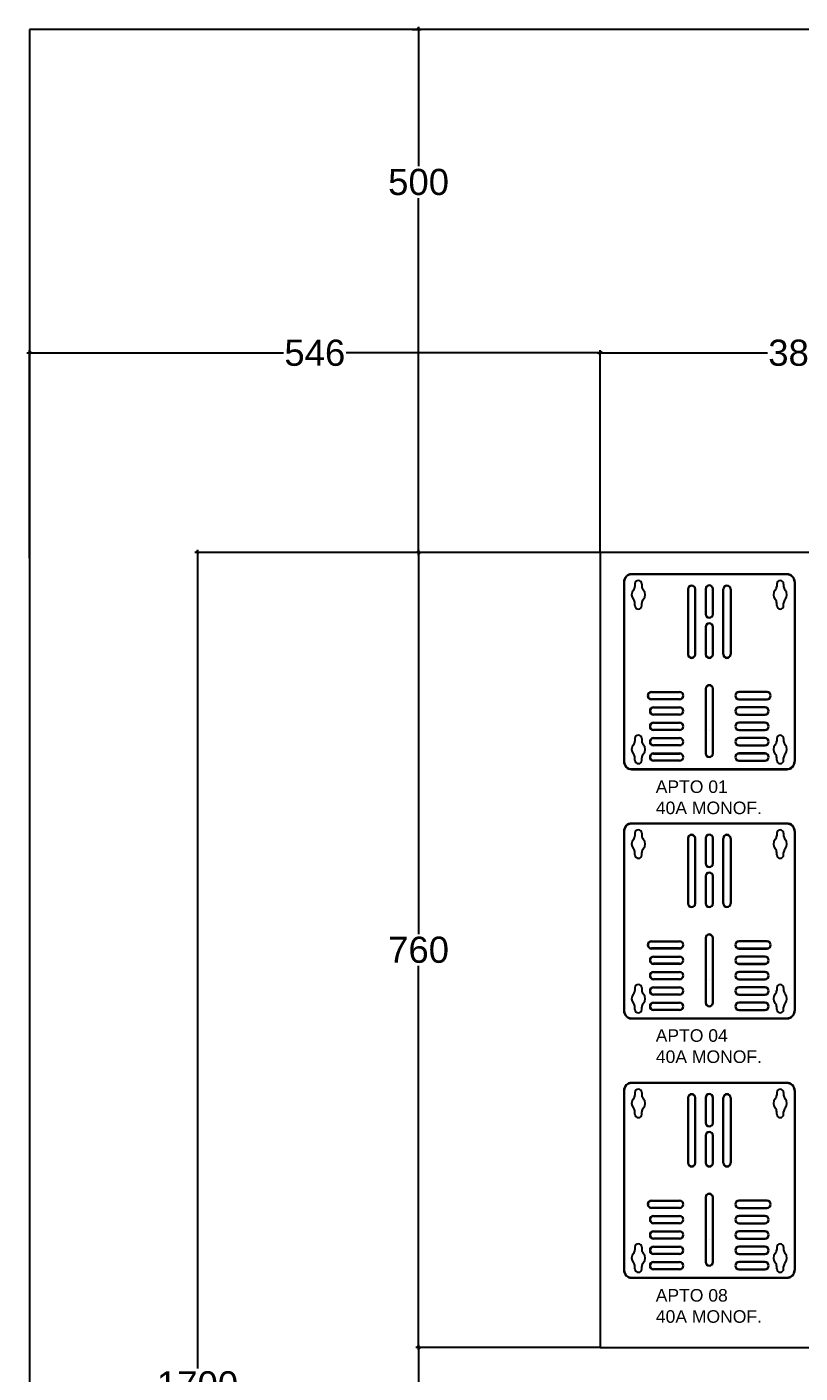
# Model space of a CAD drawing. Header units: millimetres. Extents: x 412 to 646, y 331 to 411.
# Drawn here: x 475.409 to 476.148, y 363.527 to 364.814 of the extents above; entities that cross this region are included whole.
import ezdxf

# ---------------------------------------------------------------- set-up
doc = ezdxf.new("R2010")
doc.units = ezdxf.units.MM
doc.layers.add('Elétrico', color=5, linetype='Continuous')
doc.styles.add('ARIAL', font='arial.ttf')
doc.dimstyles.new('cotass', dxfattribs={"dimtxt": 0.1, "dimasz": 0.01, "dimexe": 0.01, "dimexo": 0, "dimgap": 0.01, "dimtad": 0, "dimtih": 1, "dimtoh": 1, "dimdec": 0, "dimlfac": 1000, "dimzin": 4, "dimdsep": 46, "dimtxsty": 'ARIAL', "dimblk": 'OBLIQUE', "dimcen": 0, "dimdle": 0.01, "dimclrd": 7, "dimclre": 7, "dimclrt": 3, "dimadec": 0, "dimazin": 1, "dimtfac": 1, "dimtdec": 0, "dimtix": 1, "dimtofl": 0, "dimtmove": 0, "dimatfit": 3, "dimldrblk": 'OPEN30', "dimfxl": 0, "dimtolj": 1, "dimtzin": 0, "dimlwd": -1, "dimarcsym": 0})

# ---------------------------------------------------------------- blocks, each defined once
blk = doc.blocks.new('_Oblique')
at = {"color": 0, "linetype": 'ByBlock', "lineweight": -2}
blk.add_line((-0.5, -0.5), (0.5, 0.5), dxfattribs=at)
blk = doc.blocks.new('*D23')
at = {"layer": 'DEFPOINTS', "color": 0, "transparency": 16777216}
for p in [(475.957, 363.5518), (475.7833, 362.6118), (475.957, 362.6118)]:
    blk.add_point(p, dxfattribs=at)
at = {"layer": 'Elétrico', "color": 7, "transparency": 16777216}
for p, q in [((475.7833, 363.5543), (475.7833, 363.097)), ((475.7833, 362.6093), (475.7833, 363.0665))]:
    blk.add_line(p, q, dxfattribs=at)
at = {"layer": 'Elétrico', "color": 7, "lineweight": -2, "transparency": 16777216}
for p, q in [((475.957, 363.5518), (475.7808, 363.5518)), ((475.957, 362.6118), (475.7808, 362.6118))]:
    blk.add_line(p, q, dxfattribs=at)
at = {"layer": 'Elétrico', "color": 7, "transparency": 16777216, "xscale": 0.0025, "yscale": 0.0025, "zscale": 0.0025}
for p, rotation in [((475.7833, 363.5518), 90), ((475.7833, 362.6118), 270)]:
    blk.add_blockref('_Oblique', p, dxfattribs=dict(at, rotation=rotation))
at = {"layer": 'Elétrico', "color": 3, "transparency": 16777216, "insert": (475.7833, 363.0818), "char_height": 0.025, "attachment_point": 5, "style": 'ARIAL'}
blk.add_mtext('\\A1;940', dxfattribs=at)
blk = doc.blocks.new('_Open30')
at = {"color": 0, "linetype": 'ByBlock', "lineweight": -2}
for p, q in [((-1, 0.27), (0, 0)), ((0, 0), (-1, -0.27)), ((0, 0), (-1, 0))]:
    blk.add_line(p, q, dxfattribs=at)
blk = doc.blocks.new('*D24')
at = {"layer": 'DEFPOINTS', "color": 0, "transparency": 16777216}
for p in [(475.5718, 364.3118), (475.957, 364.3118), (475.957, 362.6118)]:
    blk.add_point(p, dxfattribs=at)
at = {"layer": 'Elétrico', "color": 7, "transparency": 16777216}
for p, q in [((475.5718, 364.3143), (475.5718, 363.5316)), ((475.5718, 362.6093), (475.5718, 363.501))]:
    blk.add_line(p, q, dxfattribs=at)
at = {"layer": 'Elétrico', "color": 7, "lineweight": -2, "transparency": 16777216}
for p, q in [((475.957, 364.3118), (475.5693, 364.3118)), ((475.957, 362.6118), (475.5693, 362.6118))]:
    blk.add_line(p, q, dxfattribs=at)
at = {"layer": 'Elétrico', "color": 7, "transparency": 16777216, "xscale": 0.0025, "yscale": 0.0025, "zscale": 0.0025}
for p, rotation in [((475.5718, 364.3118), 90), ((475.5718, 362.6118), 270)]:
    blk.add_blockref('_Oblique', p, dxfattribs=dict(at, rotation=rotation))
at = {"layer": 'Elétrico', "color": 3, "transparency": 16777216, "insert": (475.5718, 363.5163), "char_height": 0.025, "attachment_point": 5, "style": 'ARIAL'}
blk.add_mtext('\\A1;1700', dxfattribs=at)
blk = doc.blocks.new('*D25')
at = {"layer": 'DEFPOINTS', "color": 0, "transparency": 16777216}
for p in [(475.7772, 364.8118), (475.7833, 364.8118), (475.957, 364.3118)]:
    blk.add_point(p, dxfattribs=at)
at = {"layer": 'Elétrico', "color": 7, "lineweight": -2, "transparency": 16777216}
for p, q in [((475.7772, 364.8118), (475.7858, 364.8118)), ((475.957, 364.3118), (475.7808, 364.3118))]:
    blk.add_line(p, q, dxfattribs=at)
at = {"layer": 'Elétrico', "color": 7, "transparency": 16777216}
for p, q in [((475.7833, 364.8143), (475.7833, 364.6812)), ((475.7833, 364.3093), (475.7833, 364.6506))]:
    blk.add_line(p, q, dxfattribs=at)
at = {"layer": 'Elétrico', "color": 7, "transparency": 16777216, "xscale": 0.0025, "yscale": 0.0025, "zscale": 0.0025}
for p, rotation in [((475.7833, 364.8118), 90), ((475.7833, 364.3118), 270)]:
    blk.add_blockref('_Oblique', p, dxfattribs=dict(at, rotation=rotation))
at = {"layer": 'Elétrico', "color": 3, "transparency": 16777216, "insert": (475.7833, 364.6659), "char_height": 0.025, "attachment_point": 5, "style": 'ARIAL'}
blk.add_mtext('\\A1;500', dxfattribs=at)
blk = doc.blocks.new('*D26')
at = {"layer": 'DEFPOINTS', "color": 0, "transparency": 16777216}
for p in [(475.957, 364.5026), (475.411, 364.3062), (475.957, 364.3118)]:
    blk.add_point(p, dxfattribs=at)
at = {"layer": 'Elétrico', "color": 7, "transparency": 16777216}
for p, q in [((475.4085, 364.5026), (475.6539, 364.5026)), ((475.9595, 364.5026), (475.7141, 364.5026))]:
    blk.add_line(p, q, dxfattribs=at)
at = {"layer": 'Elétrico', "color": 7, "lineweight": -2, "transparency": 16777216}
for p, q in [((475.411, 364.3062), (475.411, 364.5051)), ((475.957, 364.3118), (475.957, 364.5051))]:
    blk.add_line(p, q, dxfattribs=at)
at = {"layer": 'Elétrico', "color": 7, "transparency": 16777216, "xscale": 0.0025, "yscale": 0.0025, "zscale": 0.0025, "rotation": 180}
blk.add_blockref('_Oblique', (475.411, 364.5026), dxfattribs=at)
at = {"layer": 'Elétrico', "color": 7, "transparency": 16777216, "xscale": 0.0025, "yscale": 0.0025, "zscale": 0.0025}
blk.add_blockref('_Oblique', (475.957, 364.5026), dxfattribs=at)
at = {"layer": 'Elétrico', "color": 3, "transparency": 16777216, "insert": (475.684, 364.5026), "char_height": 0.025, "attachment_point": 5, "style": 'ARIAL'}
blk.add_mtext('\\A1;546', dxfattribs=at)
blk = doc.blocks.new('*D27')
at = {"layer": 'DEFPOINTS', "color": 0, "transparency": 16777216}
for p in [(476.337, 364.5026), (475.957, 364.3118), (476.337, 364.3118)]:
    blk.add_point(p, dxfattribs=at)
at = {"layer": 'Elétrico', "color": 7, "transparency": 16777216}
for p, q in [((475.9545, 364.5026), (476.117, 364.5026)), ((476.3395, 364.5026), (476.1771, 364.5026))]:
    blk.add_line(p, q, dxfattribs=at)
at = {"layer": 'Elétrico', "color": 7, "lineweight": -2, "transparency": 16777216}
for p, q in [((475.957, 364.3118), (475.957, 364.5051)), ((476.337, 364.3118), (476.337, 364.5051))]:
    blk.add_line(p, q, dxfattribs=at)
at = {"layer": 'Elétrico', "color": 7, "transparency": 16777216, "xscale": 0.0025, "yscale": 0.0025, "zscale": 0.0025, "rotation": 180}
blk.add_blockref('_Oblique', (475.957, 364.5026), dxfattribs=at)
at = {"layer": 'Elétrico', "color": 7, "transparency": 16777216, "xscale": 0.0025, "yscale": 0.0025, "zscale": 0.0025}
blk.add_blockref('_Oblique', (476.337, 364.5026), dxfattribs=at)
at = {"layer": 'Elétrico', "color": 3, "transparency": 16777216, "insert": (476.147, 364.5026), "char_height": 0.025, "attachment_point": 5, "style": 'ARIAL'}
blk.add_mtext('\\A1;380', dxfattribs=at)
blk = doc.blocks.new('*D33')
at = {"layer": 'DEFPOINTS', "color": 0, "transparency": 16777216}
for p in [(475.7833, 364.3118), (475.957, 364.3118), (475.957, 363.5518)]:
    blk.add_point(p, dxfattribs=at)
at = {"layer": 'Elétrico', "color": 7, "transparency": 16777216}
for p, q in [((475.7833, 364.3143), (475.7833, 363.947)), ((475.7833, 363.5493), (475.7833, 363.9165))]:
    blk.add_line(p, q, dxfattribs=at)
at = {"layer": 'Elétrico', "color": 7, "lineweight": -2, "transparency": 16777216}
for p, q in [((475.957, 364.3118), (475.7808, 364.3118)), ((475.957, 363.5518), (475.7808, 363.5518))]:
    blk.add_line(p, q, dxfattribs=at)
at = {"layer": 'Elétrico', "color": 7, "transparency": 16777216, "xscale": 0.0025, "yscale": 0.0025, "zscale": 0.0025}
for p, rotation in [((475.7833, 364.3118), 90), ((475.7833, 363.5518), 270)]:
    blk.add_blockref('_Oblique', p, dxfattribs=dict(at, rotation=rotation))
at = {"layer": 'Elétrico', "color": 3, "transparency": 16777216, "insert": (475.7833, 363.9318), "char_height": 0.025, "attachment_point": 5, "style": 'ARIAL'}
blk.add_mtext('\\A1;760', dxfattribs=at)

msp = doc.modelspace()

# ---------------------------------------------------------------- linework, layer by layer
for p, q in [((476.337017, 364.311776), (475.957017, 364.311776)), ((475.957017, 364.311776), (475.957017, 363.551776)), ((476.13591, 364.291139), (475.98701, 364.291139)), ((476.13591, 364.290739), (475.98701, 364.290739)), ((475.97961, 364.283739), (475.97961, 364.111859)), ((475.98001, 364.283739), (475.98001, 364.111859)), ((475.990339, 364.281654), (475.990339, 364.279315)), ((475.993624, 364.284939), (475.993624, 364.284939)), ((475.996909, 364.281654), (475.996909, 364.279315)), ((476.04091, 364.276689), (476.04091, 364.214539)), ((476.04131, 364.276689), (476.04131, 364.214539)), ((476.04781, 364.214539), (476.04781, 364.276689)), ((476.04821, 364.214539), (476.04821, 364.276689)), ((476.05781, 364.276839), (476.05781, 364.252839)), ((476.05821, 364.276839), (476.05821, 364.252839)), ((476.06471, 364.252839), (476.06471, 364.276839)), ((476.06511, 364.252839), (476.06511, 364.276839)), ((476.07471, 364.214539), (476.07471, 364.276689)), ((476.07511, 364.214539), (476.07511, 364.276689)), ((476.08161, 364.276689), (476.08161, 364.214539)), ((476.08201, 364.276689), (476.08201, 364.214539)), ((476.12601, 364.281654), (476.12601, 364.279315)), ((476.13258, 364.281654), (476.13258, 364.279315)), ((476.14291, 364.283739), (476.14291, 364.111859)), ((476.14331, 364.283739), (476.14331, 364.111859)), ((475.990339, 364.261024), (475.990339, 364.263364)), ((475.996909, 364.261024), (475.996909, 364.263364)), ((476.12601, 364.261024), (476.12601, 364.263364)), ((476.13258, 364.261024), (476.13258, 364.263364)), ((476.05781, 364.240539), (476.05781, 364.214539)), ((476.05821, 364.240539), (476.05821, 364.214539)), ((476.06471, 364.214539), (476.06471, 364.240539)), ((476.06511, 364.214539), (476.06511, 364.240539)), ((476.06146, 364.211289), (476.06146, 364.211289)), ((476.06146, 364.211289), (476.06146, 364.211289)), ((476.06146, 364.211289), (476.06146, 364.211289)), ((476.06146, 364.210489), (476.06146, 364.210489)), ((476.06146, 364.210489), (476.06146, 364.210489)), ((476.06146, 364.210489), (476.06146, 364.210489)), ((476.00286, 364.174909), (476.00286, 364.174909)), ((476.00611, 364.178559), (476.03306, 364.178559)), ((476.00611, 364.178159), (476.03306, 364.178159)), ((476.03306, 364.171659), (476.00611, 364.171659)), ((476.03306, 364.171259), (476.00611, 364.171259)), ((476.03631, 364.174909), (476.03631, 364.174909)), ((476.05781, 364.181439), (476.05781, 364.119739)), ((476.05821, 364.181439), (476.05821, 364.119739)), ((476.06471, 364.119739), (476.06471, 364.181439)), ((476.06511, 364.119739), (476.06511, 364.181439)), ((476.08661, 364.174909), (476.08661, 364.174909)), ((476.11681, 364.178559), (476.08986, 364.178559)), ((476.11681, 364.178159), (476.08986, 364.178159)), ((476.08986, 364.171659), (476.11681, 364.171659)), ((476.08986, 364.171259), (476.11681, 364.171259)), ((476.12006, 364.174909), (476.12006, 364.174909)), ((476.00806, 364.163879), (476.03306, 364.163879)), ((476.00806, 364.163479), (476.03306, 364.163479)), ((476.11486, 364.163879), (476.08986, 364.163879)), ((476.11486, 364.163479), (476.08986, 364.163479)), ((476.03306, 364.156979), (476.00806, 364.156979)), ((476.03306, 364.156579), (476.00806, 364.156579)), ((476.00806, 364.149199), (476.03306, 364.149199)), ((476.00806, 364.148799), (476.03306, 364.148799)), ((476.08986, 364.156979), (476.11486, 364.156979)), ((476.08986, 364.156579), (476.11486, 364.156579)), ((476.11486, 364.149199), (476.08986, 364.149199)), ((476.11486, 364.148799), (476.08986, 364.148799)), ((475.990339, 364.133804), (475.990339, 364.131465)), ((475.993624, 364.137089), (475.993624, 364.137089)), ((475.996909, 364.133804), (475.996909, 364.131465)), ((476.03306, 364.142299), (476.00806, 364.142299)), ((476.03306, 364.141899), (476.00806, 364.141899)), ((476.00806, 364.134519), (476.03306, 364.134519)), ((476.00806, 364.134119), (476.03306, 364.134119)), ((476.06146, 364.141689), (476.06146, 364.141689)), ((476.06146, 364.141689), (476.06146, 364.141689)), ((476.06146, 364.141689), (476.06146, 364.141689)), ((476.08986, 364.142299), (476.11486, 364.142299)), ((476.08986, 364.141899), (476.11486, 364.141899)), ((476.11486, 364.134519), (476.08986, 364.134519)), ((476.11486, 364.134119), (476.08986, 364.134119)), ((476.12601, 364.133804), (476.12601, 364.131465)), ((476.129295, 364.137089), (476.129295, 364.137089)), ((476.13258, 364.133804), (476.13258, 364.131465)), ((476.03306, 364.127619), (476.00806, 364.127619)), ((476.03306, 364.127219), (476.00806, 364.127219)), ((476.00806, 364.119839), (476.03306, 364.119839)), ((476.00806, 364.119439), (476.03306, 364.119439)), ((476.08986, 364.127619), (476.11486, 364.127619)), ((476.08986, 364.127219), (476.11486, 364.127219)), ((476.11486, 364.119839), (476.08986, 364.119839)), ((476.11486, 364.119439), (476.08986, 364.119439)), ((475.990339, 364.113174), (475.990339, 364.115514)), ((475.996909, 364.113174), (475.996909, 364.115514)), ((476.03306, 364.112939), (476.00806, 364.112939)), ((476.03306, 364.112539), (476.00806, 364.112539)), ((476.08986, 364.112939), (476.11486, 364.112939)), ((476.08986, 364.112539), (476.11486, 364.112539)), ((476.12601, 364.113174), (476.12601, 364.115514)), ((476.12601, 364.113174), (476.12601, 364.115514)), ((476.13258, 364.113174), (476.13258, 364.115514)), ((475.98701, 364.104859), (476.13591, 364.104859)), ((475.98701, 364.104459), (476.13591, 364.104459)), ((475.97961, 364.045424), (475.97961, 363.873544)), ((475.98001, 364.045424), (475.98001, 363.873544)), ((476.13591, 364.052824), (475.98701, 364.052824)), ((476.13591, 364.052424), (475.98701, 364.052424)), ((475.990339, 364.043339), (475.990339, 364.041)), ((475.993624, 364.046624), (475.993624, 364.046624)), ((475.996909, 364.043339), (475.996909, 364.041)), ((476.12601, 364.043339), (476.12601, 364.041)), ((476.13258, 364.043339), (476.13258, 364.041)), ((476.14291, 364.045424), (476.14291, 363.873544)), ((476.14331, 364.045424), (476.14331, 363.873544)), ((476.04091, 364.038374), (476.04091, 363.976224)), ((476.04131, 364.038374), (476.04131, 363.976224)), ((476.04781, 363.976224), (476.04781, 364.038374)), ((476.04821, 363.976224), (476.04821, 364.038374)), ((476.05781, 364.038524), (476.05781, 364.014524)), ((476.05821, 364.038524), (476.05821, 364.014524)), ((476.06471, 364.014524), (476.06471, 364.038524)), ((476.06511, 364.014524), (476.06511, 364.038524)), ((476.07471, 363.976224), (476.07471, 364.038374)), ((476.07511, 363.976224), (476.07511, 364.038374)), ((476.08161, 364.038374), (476.08161, 363.976224)), ((476.08201, 364.038374), (476.08201, 363.976224)), ((475.990339, 364.022709), (475.990339, 364.025048)), ((475.996909, 364.022709), (475.996909, 364.025048)), ((476.12601, 364.022709), (476.12601, 364.025048)), ((476.13258, 364.022709), (476.13258, 364.025048)), ((476.05781, 364.002224), (476.05781, 363.976224)), ((476.05821, 364.002224), (476.05821, 363.976224)), ((476.06471, 363.976224), (476.06471, 364.002224)), ((476.06511, 363.976224), (476.06511, 364.002224)), ((476.06146, 363.972974), (476.06146, 363.972974)), ((476.06146, 363.972974), (476.06146, 363.972974)), ((476.06146, 363.972974), (476.06146, 363.972974)), ((476.06146, 363.972174), (476.06146, 363.972174)), ((476.06146, 363.972174), (476.06146, 363.972174)), ((476.06146, 363.972174), (476.06146, 363.972174)), ((476.00611, 363.940244), (476.03306, 363.940244)), ((476.00611, 363.939844), (476.03306, 363.939844)), ((476.05781, 363.943124), (476.05781, 363.881424)), ((476.05821, 363.943124), (476.05821, 363.881424)), ((476.06471, 363.881424), (476.06471, 363.943124)), ((476.06511, 363.881424), (476.06511, 363.943124)), ((476.11681, 363.940244), (476.08986, 363.940244)), ((476.11681, 363.939844), (476.08986, 363.939844)), ((476.00286, 363.936594), (476.00286, 363.936594)), ((476.03306, 363.933344), (476.00611, 363.933344)), ((476.03306, 363.932944), (476.00611, 363.932944)), ((476.03631, 363.936594), (476.03631, 363.936594)), ((476.08661, 363.936594), (476.08661, 363.936594)), ((476.08986, 363.933344), (476.11681, 363.933344)), ((476.08986, 363.932944), (476.11681, 363.932944)), ((476.12006, 363.936594), (476.12006, 363.936594)), ((476.00806, 363.925564), (476.03306, 363.925564)), ((476.00806, 363.925164), (476.03306, 363.925164)), ((476.03306, 363.918664), (476.00806, 363.918664)), ((476.03306, 363.918264), (476.00806, 363.918264)), ((476.11486, 363.925564), (476.08986, 363.925564)), ((476.11486, 363.925164), (476.08986, 363.925164)), ((476.08986, 363.918664), (476.11486, 363.918664)), ((476.08986, 363.918264), (476.11486, 363.918264)), ((476.00806, 363.910884), (476.03306, 363.910884)), ((476.00806, 363.910484), (476.03306, 363.910484)), ((476.03306, 363.903984), (476.00806, 363.903984)), ((476.03306, 363.903584), (476.00806, 363.903584)), ((476.06146, 363.903374), (476.06146, 363.903374)), ((476.06146, 363.903374), (476.06146, 363.903374)), ((476.06146, 363.903374), (476.06146, 363.903374)), ((476.11486, 363.910884), (476.08986, 363.910884)), ((476.11486, 363.910484), (476.08986, 363.910484)), ((476.08986, 363.903984), (476.11486, 363.903984)), ((476.08986, 363.903584), (476.11486, 363.903584)), ((475.990339, 363.895489), (475.990339, 363.89315)), ((475.993624, 363.898774), (475.993624, 363.898774)), ((475.996909, 363.895489), (475.996909, 363.89315)), ((476.00806, 363.896204), (476.03306, 363.896204)), ((476.00806, 363.895804), (476.03306, 363.895804)), ((476.03306, 363.889304), (476.00806, 363.889304)), ((476.03306, 363.888904), (476.00806, 363.888904)), ((476.11486, 363.896204), (476.08986, 363.896204)), ((476.11486, 363.895804), (476.08986, 363.895804)), ((476.08986, 363.889304), (476.11486, 363.889304)), ((476.08986, 363.888904), (476.11486, 363.888904)), ((476.12601, 363.895489), (476.12601, 363.89315)), ((476.129295, 363.898774), (476.129295, 363.898774)), ((476.13258, 363.895489), (476.13258, 363.89315)), ((475.990339, 363.874859), (475.990339, 363.877198)), ((475.996909, 363.874859), (475.996909, 363.877198)), ((476.00806, 363.881524), (476.03306, 363.881524)), ((476.00806, 363.881124), (476.03306, 363.881124)), ((476.11486, 363.881524), (476.08986, 363.881524)), ((476.11486, 363.881124), (476.08986, 363.881124)), ((476.12601, 363.874859), (476.12601, 363.877198)), ((476.12601, 363.874859), (476.12601, 363.877198)), ((476.13258, 363.874859), (476.13258, 363.877198)), ((475.98701, 363.866544), (476.13591, 363.866544)), ((475.98701, 363.866144), (476.13591, 363.866144)), ((476.03306, 363.874624), (476.00806, 363.874624)), ((476.03306, 363.874224), (476.00806, 363.874224)), ((476.08986, 363.874624), (476.11486, 363.874624)), ((476.08986, 363.874224), (476.11486, 363.874224)), ((476.13591, 363.804847), (475.98701, 363.804847)), ((476.13591, 363.804447), (475.98701, 363.804447)), ((475.993624, 363.798647), (475.993624, 363.798647)), ((475.97961, 363.797447), (475.97961, 363.625567)), ((475.98001, 363.797447), (475.98001, 363.625567)), ((475.990339, 363.795362), (475.990339, 363.793022)), ((475.996909, 363.795362), (475.996909, 363.793022)), ((476.04091, 363.790397), (476.04091, 363.728247)), ((476.04131, 363.790397), (476.04131, 363.728247)), ((476.04781, 363.728247), (476.04781, 363.790397)), ((476.04821, 363.728247), (476.04821, 363.790397)), ((476.05781, 363.790547), (476.05781, 363.766547)), ((476.05821, 363.790547), (476.05821, 363.766547)), ((476.06471, 363.766547), (476.06471, 363.790547)), ((476.06511, 363.766547), (476.06511, 363.790547)), ((476.07471, 363.728247), (476.07471, 363.790397)), ((476.07511, 363.728247), (476.07511, 363.790397)), ((476.08161, 363.790397), (476.08161, 363.728247)), ((476.08201, 363.790397), (476.08201, 363.728247)), ((476.12601, 363.795362), (476.12601, 363.793022)), ((476.13258, 363.795362), (476.13258, 363.793022)), ((476.14291, 363.797447), (476.14291, 363.625567)), ((476.14331, 363.797447), (476.14331, 363.625567)), ((475.990339, 363.774732), (475.990339, 363.777071)), ((475.996909, 363.774732), (475.996909, 363.777071)), ((476.12601, 363.774732), (476.12601, 363.777071)), ((476.13258, 363.774732), (476.13258, 363.777071)), ((476.05781, 363.754247), (476.05781, 363.728247)), ((476.05821, 363.754247), (476.05821, 363.728247)), ((476.06471, 363.728247), (476.06471, 363.754247)), ((476.06511, 363.728247), (476.06511, 363.754247)), ((476.06146, 363.724997), (476.06146, 363.724997)), ((476.06146, 363.724997), (476.06146, 363.724997)), ((476.06146, 363.724997), (476.06146, 363.724997)), ((476.06146, 363.724197), (476.06146, 363.724197)), ((476.06146, 363.724197), (476.06146, 363.724197)), ((476.06146, 363.724197), (476.06146, 363.724197)), ((476.05781, 363.695147), (476.05781, 363.633447)), ((476.05821, 363.695147), (476.05821, 363.633447)), ((476.06471, 363.633447), (476.06471, 363.695147)), ((476.06511, 363.633447), (476.06511, 363.695147)), ((476.00286, 363.688617), (476.00286, 363.688617)), ((476.00611, 363.692267), (476.03306, 363.692267)), ((476.00611, 363.691867), (476.03306, 363.691867)), ((476.03306, 363.685367), (476.00611, 363.685367)), ((476.03306, 363.684967), (476.00611, 363.684967)), ((476.03631, 363.688617), (476.03631, 363.688617)), ((476.08661, 363.688617), (476.08661, 363.688617)), ((476.11681, 363.692267), (476.08986, 363.692267)), ((476.11681, 363.691867), (476.08986, 363.691867)), ((476.08986, 363.685367), (476.11681, 363.685367)), ((476.08986, 363.684967), (476.11681, 363.684967)), ((476.12006, 363.688617), (476.12006, 363.688617)), ((476.00806, 363.677587), (476.03306, 363.677587)), ((476.00806, 363.677187), (476.03306, 363.677187)), ((476.03306, 363.670687), (476.00806, 363.670687)), ((476.03306, 363.670287), (476.00806, 363.670287)), ((476.11486, 363.677587), (476.08986, 363.677587)), ((476.11486, 363.677187), (476.08986, 363.677187)), ((476.08986, 363.670687), (476.11486, 363.670687)), ((476.08986, 363.670287), (476.11486, 363.670287)), ((476.00806, 363.662907), (476.03306, 363.662907)), ((476.00806, 363.662507), (476.03306, 363.662507)), ((476.03306, 363.656007), (476.00806, 363.656007)), ((476.11486, 363.662907), (476.08986, 363.662907)), ((476.11486, 363.662507), (476.08986, 363.662507)), ((476.08986, 363.656007), (476.11486, 363.656007)), ((475.990339, 363.647512), (475.990339, 363.645172)), ((475.993624, 363.650797), (475.993624, 363.650797)), ((475.996909, 363.647512), (475.996909, 363.645172)), ((476.03306, 363.655607), (476.00806, 363.655607)), ((476.00806, 363.648227), (476.03306, 363.648227)), ((476.00806, 363.647827), (476.03306, 363.647827)), ((476.06146, 363.655397), (476.06146, 363.655397)), ((476.06146, 363.655397), (476.06146, 363.655397)), ((476.06146, 363.655397), (476.06146, 363.655397)), ((476.08986, 363.655607), (476.11486, 363.655607)), ((476.11486, 363.648227), (476.08986, 363.648227)), ((476.11486, 363.647827), (476.08986, 363.647827)), ((476.12601, 363.647512), (476.12601, 363.645172)), ((476.129295, 363.650797), (476.129295, 363.650797)), ((476.13258, 363.647512), (476.13258, 363.645172)), ((476.03306, 363.641327), (476.00806, 363.641327)), ((476.03306, 363.640927), (476.00806, 363.640927)), ((476.00806, 363.633547), (476.03306, 363.633547)), ((476.00806, 363.633147), (476.03306, 363.633147)), ((476.08986, 363.641327), (476.11486, 363.641327)), ((476.08986, 363.640927), (476.11486, 363.640927)), ((476.11486, 363.633547), (476.08986, 363.633547)), ((476.11486, 363.633147), (476.08986, 363.633147)), ((475.98701, 363.618567), (476.13591, 363.618567)), ((475.98701, 363.618167), (476.13591, 363.618167)), ((475.990339, 363.626882), (475.990339, 363.629221)), ((475.996909, 363.626882), (475.996909, 363.629221)), ((476.03306, 363.626647), (476.00806, 363.626647)), ((476.03306, 363.626247), (476.00806, 363.626247)), ((476.08986, 363.626647), (476.11486, 363.626647)), ((476.08986, 363.626247), (476.11486, 363.626247)), ((476.12601, 363.626882), (476.12601, 363.629221)), ((476.12601, 363.626882), (476.12601, 363.629221)), ((476.13258, 363.626882), (476.13258, 363.629221)), ((475.957017, 363.551776), (476.337017, 363.551776))]:
    msp.add_line(p, q)
for centre, radius, start, end in [((475.98701, 364.283739), 0.0074, 90, 180), ((475.98701, 364.283739), 0.007, 90, 180), ((476.13591, 364.283739), 0.0074, 0, 90), ((476.13591, 364.283739), 0.007, 0, 90), ((475.993624, 364.271339), 0.0065, 136.090389, 223.909611), ((475.985339, 364.279315), 0.005, 316.090389, 0), ((475.993624, 364.281654), 0.003285, 90, 180), ((475.993624, 364.281654), 0.003285, 0, 90), ((476.001909, 364.279315), 0.005, 180, 223.909611), ((475.993624, 364.271339), 0.0065, 316.090389, 43.909611), ((476.04456, 364.276689), 0.00365, 90, 180), ((476.04456, 364.276689), 0.00325, 90, 180), ((476.04456, 364.276689), 0.00365, 0, 90), ((476.04456, 364.276689), 0.00325, 0, 90), ((476.06146, 364.276839), 0.00365, 90, 180), ((476.06146, 364.276839), 0.00325, 90, 180), ((476.06146, 364.276839), 0.00365, 0, 90), ((476.06146, 364.276839), 0.00325, 0, 90), ((476.07836, 364.276689), 0.00365, 90, 180), ((476.07836, 364.276689), 0.00325, 90, 180), ((476.07836, 364.276689), 0.00365, 0, 90), ((476.07836, 364.276689), 0.00325, 0, 90), ((476.129295, 364.271339), 0.0065, 136.090389, 223.909611), ((476.12101, 364.279315), 0.005, 316.090389, 0), ((476.129295, 364.281654), 0.003285, 90, 180), ((476.129295, 364.281654), 0.003285, 0, 90), ((476.13758, 364.279315), 0.005, 180, 223.909611), ((476.129295, 364.271339), 0.0065, 316.090389, 43.909611), ((475.985339, 364.263364), 0.005, 0, 43.909611), ((475.993624, 364.261024), 0.003285, 180, 270), ((475.993624, 364.261024), 0.003285, 270, 0), ((476.001909, 364.263364), 0.005, 136.090389, 180), ((476.12101, 364.263364), 0.005, 0, 43.909611), ((476.129295, 364.261024), 0.003285, 180, 270), ((476.129295, 364.261024), 0.003285, 270, 0), ((476.13758, 364.263364), 0.005, 136.090389, 180), ((476.06146, 364.252839), 0.00365, 180, 270), ((476.06146, 364.252839), 0.00325, 180, 270), ((476.06146, 364.252839), 0.00325, 270, 0), ((476.06146, 364.252839), 0.00365, 270, 0), ((476.06146, 364.240539), 0.00365, 90, 180), ((476.06146, 364.240539), 0.00325, 90, 180), ((476.06146, 364.240539), 0.00365, 0, 90), ((476.06146, 364.240539), 0.00325, 0, 90), ((476.04456, 364.214539), 0.00365, 180, 270), ((476.04456, 364.214539), 0.00325, 180, 270), ((476.04456, 364.214539), 0.00325, 270, 0), ((476.04456, 364.214539), 0.00365, 270, 0), ((476.06146, 364.214539), 0.00365, 180, 270), ((476.06146, 364.214539), 0.00325, 180, 270), ((476.06146, 364.214539), 0.00365, 270, 0), ((476.06146, 364.214539), 0.00325, 270, 0), ((476.07836, 364.214539), 0.00365, 180, 270), ((476.07836, 364.214539), 0.00325, 180, 270), ((476.07836, 364.214539), 0.00325, 270, 0), ((476.07836, 364.214539), 0.00365, 270, 0), ((476.06146, 364.181439), 0.00365, 90, 180), ((476.06146, 364.181439), 0.00325, 90, 180), ((476.06146, 364.181439), 0.00365, 0, 90), ((476.06146, 364.181439), 0.00325, 0, 90), ((476.00611, 364.174909), 0.00365, 90, 180), ((476.00611, 364.174909), 0.00365, 180, 270), ((476.00611, 364.174909), 0.00325, 90, 180), ((476.00611, 364.174909), 0.00325, 180, 270), ((476.03306, 364.174909), 0.00365, 0, 90), ((476.03306, 364.174909), 0.00325, 0, 90), ((476.03306, 364.174909), 0.00325, 270, 0), ((476.03306, 364.174909), 0.00365, 270, 0), ((476.08986, 364.174909), 0.00365, 90, 180), ((476.08986, 364.174909), 0.00365, 180, 270), ((476.08986, 364.174909), 0.00325, 90, 180), ((476.08986, 364.174909), 0.00325, 180, 270), ((476.11681, 364.174909), 0.00365, 0, 90), ((476.11681, 364.174909), 0.00325, 0, 90), ((476.11681, 364.174909), 0.00365, 270, 0), ((476.11681, 364.174909), 0.00325, 270, 0), ((476.00806, 364.160229), 0.00365, 90, 180), ((476.00806, 364.160229), 0.00365, 180, 270), ((476.00806, 364.160229), 0.00325, 90, 180), ((476.00806, 364.160229), 0.00325, 180, 270), ((476.03306, 364.160229), 0.00365, 0, 90), ((476.03306, 364.160229), 0.00325, 0, 90), ((476.03306, 364.160229), 0.00365, 270, 0), ((476.03306, 364.160229), 0.00325, 270, 0), ((476.08986, 364.160229), 0.00365, 90, 180), ((476.08986, 364.160229), 0.00365, 180, 270), ((476.08986, 364.160229), 0.00325, 90, 180), ((476.08986, 364.160229), 0.00325, 180, 270), ((476.11486, 364.160229), 0.00365, 0, 90), ((476.11486, 364.160229), 0.00325, 0, 90), ((476.11486, 364.160229), 0.00365, 270, 0), ((476.11486, 364.160229), 0.00325, 270, 0), ((476.00806, 364.145549), 0.00365, 90, 180), ((476.00806, 364.145549), 0.00365, 180, 270), ((476.00806, 364.145549), 0.00325, 90, 180), ((476.00806, 364.145549), 0.00325, 180, 270), ((476.03306, 364.145549), 0.00365, 0, 90), ((476.03306, 364.145549), 0.00325, 0, 90), ((476.03306, 364.145549), 0.00325, 270, 0), ((476.03306, 364.145549), 0.00365, 270, 0), ((476.08986, 364.145549), 0.00365, 90, 180), ((476.08986, 364.145549), 0.00365, 180, 270), ((476.08986, 364.145549), 0.00325, 90, 180), ((476.08986, 364.145549), 0.00325, 180, 270), ((476.11486, 364.145549), 0.00365, 0, 90), ((476.11486, 364.145549), 0.00325, 0, 90), ((476.11486, 364.145549), 0.00325, 270, 0), ((476.11486, 364.145549), 0.00365, 270, 0), ((475.993624, 364.133804), 0.003285, 90, 180), ((475.993624, 364.133804), 0.003285, 0, 90), ((476.00806, 364.130869), 0.00365, 90, 180), ((476.00806, 364.130869), 0.00325, 90, 180), ((476.03306, 364.130869), 0.00365, 0, 90), ((476.03306, 364.130869), 0.00325, 0, 90), ((476.08986, 364.130869), 0.00365, 90, 180), ((476.08986, 364.130869), 0.00325, 90, 180), ((476.11486, 364.130869), 0.00365, 0, 90), ((476.11486, 364.130869), 0.00325, 0, 90), ((476.129295, 364.133804), 0.003285, 90, 180), ((476.129295, 364.133804), 0.003285, 0, 90), ((475.993624, 364.123489), 0.0065, 136.090389, 223.909611), ((475.985339, 364.131465), 0.005, 316.090389, 0), ((476.001909, 364.131465), 0.005, 180, 223.909611), ((475.993624, 364.123489), 0.0065, 316.090389, 43.909611), ((476.00806, 364.130869), 0.00365, 180, 270), ((476.00806, 364.116189), 0.00365, 90, 180), ((476.00806, 364.130869), 0.00325, 180, 270), ((476.00806, 364.116189), 0.00325, 90, 180), ((476.03306, 364.130869), 0.00325, 270, 0), ((476.03306, 364.130869), 0.00365, 270, 0), ((476.03306, 364.116189), 0.00365, 0, 90), ((476.03306, 364.116189), 0.00325, 0, 90), ((476.06146, 364.119739), 0.00365, 180, 270), ((476.06146, 364.119739), 0.00325, 180, 270), ((476.06146, 364.119739), 0.00325, 270, 0), ((476.06146, 364.119739), 0.00365, 270, 0), ((476.08986, 364.130869), 0.00365, 180, 270), ((476.08986, 364.116189), 0.00365, 90, 180), ((476.08986, 364.130869), 0.00325, 180, 270), ((476.08986, 364.116189), 0.00325, 90, 180), ((476.11486, 364.130869), 0.00325, 270, 0), ((476.11486, 364.130869), 0.00365, 270, 0), ((476.11486, 364.116189), 0.00365, 0, 90), ((476.11486, 364.116189), 0.00325, 0, 90), ((476.129295, 364.123489), 0.0065, 136.090389, 223.909611), ((476.12101, 364.131465), 0.005, 316.090389, 0), ((476.13758, 364.131465), 0.005, 180, 223.909611), ((476.129295, 364.123489), 0.0065, 316.090389, 43.909611), ((475.98701, 364.111859), 0.0074, 180, 270), ((475.98701, 364.111859), 0.007, 180, 270), ((475.985339, 364.115514), 0.005, 0, 43.909611), ((475.993624, 364.113174), 0.003285, 180, 270), ((475.993624, 364.113174), 0.003285, 270, 0), ((476.001909, 364.115514), 0.005, 136.090389, 180), ((476.00806, 364.116189), 0.00365, 180, 270), ((476.00806, 364.116189), 0.00325, 180, 270), ((476.03306, 364.116189), 0.00325, 270, 0), ((476.03306, 364.116189), 0.00365, 270, 0), ((476.08986, 364.116189), 0.00365, 180, 270), ((476.08986, 364.116189), 0.00325, 180, 270), ((476.11486, 364.116189), 0.00325, 270, 0), ((476.11486, 364.116189), 0.00365, 270, 0), ((476.12101, 364.115514), 0.005, 0, 43.909611), ((476.129295, 364.113174), 0.003285, 180, 270), ((476.129295, 364.113174), 0.003285, 270, 0), ((476.13758, 364.115514), 0.005, 136.090389, 180), ((476.13591, 364.111859), 0.007, 270, 0), ((476.13591, 364.111859), 0.0074, 270, 0), ((475.98701, 364.045424), 0.0074, 90, 180), ((475.98701, 364.045424), 0.007, 90, 180), ((475.993624, 364.043339), 0.003285, 90, 180), ((475.993624, 364.043339), 0.003285, 0, 90), ((476.06146, 364.038524), 0.00365, 90, 180), ((476.06146, 364.038524), 0.00365, 0, 90), ((476.129295, 364.043339), 0.003285, 90, 180), ((476.129295, 364.043339), 0.003285, 0, 90), ((476.13591, 364.045424), 0.0074, 0, 90), ((476.13591, 364.045424), 0.007, 0, 90), ((475.993624, 364.033024), 0.0065, 136.090389, 223.909611), ((475.985339, 364.041), 0.005, 316.090389, 0), ((476.001909, 364.041), 0.005, 180, 223.909611), ((475.993624, 364.033024), 0.0065, 316.090389, 43.909611), ((476.04456, 364.038374), 0.00365, 90, 180), ((476.04456, 364.038374), 0.00325, 90, 180), ((476.04456, 364.038374), 0.00365, 0, 90), ((476.04456, 364.038374), 0.00325, 0, 90), ((476.06146, 364.038524), 0.00325, 90, 180), ((476.06146, 364.038524), 0.00325, 0, 90), ((476.07836, 364.038374), 0.00365, 90, 180), ((476.07836, 364.038374), 0.00325, 90, 180), ((476.07836, 364.038374), 0.00365, 0, 90), ((476.07836, 364.038374), 0.00325, 0, 90), ((476.129295, 364.033024), 0.0065, 136.090389, 223.909611), ((476.12101, 364.041), 0.005, 316.090389, 0), ((476.13758, 364.041), 0.005, 180, 223.909611), ((476.129295, 364.033024), 0.0065, 316.090389, 43.909611), ((475.985339, 364.025048), 0.005, 0, 43.909611), ((475.993624, 364.022709), 0.003285, 180, 270), ((475.993624, 364.022709), 0.003285, 270, 0), ((476.001909, 364.025048), 0.005, 136.090389, 180), ((476.12101, 364.025048), 0.005, 0, 43.909611), ((476.129295, 364.022709), 0.003285, 180, 270), ((476.129295, 364.022709), 0.003285, 270, 0), ((476.13758, 364.025048), 0.005, 136.090389, 180), ((476.06146, 364.014524), 0.00365, 180, 270), ((476.06146, 364.002224), 0.00365, 90, 180), ((476.06146, 364.014524), 0.00325, 180, 270), ((476.06146, 364.002224), 0.00325, 90, 180), ((476.06146, 364.014524), 0.00325, 270, 0), ((476.06146, 364.014524), 0.00365, 270, 0), ((476.06146, 364.002224), 0.00365, 0, 90), ((476.06146, 364.002224), 0.00325, 0, 90), ((476.04456, 363.976224), 0.00365, 180, 270), ((476.04456, 363.976224), 0.00325, 180, 270), ((476.04456, 363.976224), 0.00325, 270, 0), ((476.04456, 363.976224), 0.00365, 270, 0), ((476.06146, 363.976224), 0.00365, 180, 270), ((476.06146, 363.976224), 0.00325, 180, 270), ((476.06146, 363.976224), 0.00365, 270, 0), ((476.06146, 363.976224), 0.00325, 270, 0), ((476.07836, 363.976224), 0.00365, 180, 270), ((476.07836, 363.976224), 0.00325, 180, 270), ((476.07836, 363.976224), 0.00325, 270, 0), ((476.07836, 363.976224), 0.00365, 270, 0), ((476.00611, 363.936594), 0.00365, 90, 180), ((476.00611, 363.936594), 0.00325, 90, 180), ((476.03306, 363.936594), 0.00365, 0, 90), ((476.03306, 363.936594), 0.00325, 0, 90), ((476.06146, 363.943124), 0.00365, 90, 180), ((476.06146, 363.943124), 0.00325, 90, 180), ((476.06146, 363.943124), 0.00365, 0, 90), ((476.06146, 363.943124), 0.00325, 0, 90), ((476.08986, 363.936594), 0.00365, 90, 180), ((476.08986, 363.936594), 0.00325, 90, 180), ((476.11681, 363.936594), 0.00365, 0, 90), ((476.11681, 363.936594), 0.00325, 0, 90), ((476.00611, 363.936594), 0.00365, 180, 270), ((476.00611, 363.936594), 0.00325, 180, 270), ((476.03306, 363.936594), 0.00325, 270, 0), ((476.03306, 363.936594), 0.00365, 270, 0), ((476.08986, 363.936594), 0.00365, 180, 270), ((476.08986, 363.936594), 0.00325, 180, 270), ((476.11681, 363.936594), 0.00365, 270, 0), ((476.11681, 363.936594), 0.00325, 270, 0), ((476.00806, 363.921914), 0.00365, 90, 180), ((476.00806, 363.921914), 0.00365, 180, 270), ((476.00806, 363.921914), 0.00325, 90, 180), ((476.00806, 363.921914), 0.00325, 180, 270), ((476.03306, 363.921914), 0.00365, 0, 90), ((476.03306, 363.921914), 0.00325, 0, 90), ((476.03306, 363.921914), 0.00365, 270, 0), ((476.03306, 363.921914), 0.00325, 270, 0), ((476.08986, 363.921914), 0.00365, 90, 180), ((476.08986, 363.921914), 0.00365, 180, 270), ((476.08986, 363.921914), 0.00325, 90, 180), ((476.08986, 363.921914), 0.00325, 180, 270), ((476.11486, 363.921914), 0.00365, 0, 90), ((476.11486, 363.921914), 0.00325, 0, 90), ((476.11486, 363.921914), 0.00365, 270, 0), ((476.11486, 363.921914), 0.00325, 270, 0), ((476.00806, 363.907234), 0.00365, 90, 180), ((476.00806, 363.907234), 0.00365, 180, 270), ((476.00806, 363.907234), 0.00325, 90, 180), ((476.00806, 363.907234), 0.00325, 180, 270), ((476.03306, 363.907234), 0.00365, 0, 90), ((476.03306, 363.907234), 0.00325, 0, 90), ((476.03306, 363.907234), 0.00325, 270, 0), ((476.03306, 363.907234), 0.00365, 270, 0), ((476.08986, 363.907234), 0.00365, 90, 180), ((476.08986, 363.907234), 0.00365, 180, 270), ((476.08986, 363.907234), 0.00325, 90, 180), ((476.08986, 363.907234), 0.00325, 180, 270), ((476.11486, 363.907234), 0.00365, 0, 90), ((476.11486, 363.907234), 0.00325, 0, 90), ((476.11486, 363.907234), 0.00325, 270, 0), ((476.11486, 363.907234), 0.00365, 270, 0), ((475.993624, 363.885174), 0.0065, 136.090389, 223.909611), ((475.985339, 363.89315), 0.005, 316.090389, 0), ((475.993624, 363.895489), 0.003285, 90, 180), ((475.993624, 363.895489), 0.003285, 0, 90), ((476.001909, 363.89315), 0.005, 180, 223.909611), ((475.993624, 363.885174), 0.0065, 316.090389, 43.909611), ((476.00806, 363.892554), 0.00365, 90, 180), ((476.00806, 363.892554), 0.00365, 180, 270), ((476.00806, 363.892554), 0.00325, 90, 180), ((476.00806, 363.892554), 0.00325, 180, 270), ((476.03306, 363.892554), 0.00365, 0, 90), ((476.03306, 363.892554), 0.00325, 0, 90), ((476.03306, 363.892554), 0.00325, 270, 0), ((476.03306, 363.892554), 0.00365, 270, 0), ((476.08986, 363.892554), 0.00365, 90, 180), ((476.08986, 363.892554), 0.00365, 180, 270), ((476.08986, 363.892554), 0.00325, 90, 180), ((476.08986, 363.892554), 0.00325, 180, 270), ((476.11486, 363.892554), 0.00365, 0, 90), ((476.11486, 363.892554), 0.00325, 0, 90), ((476.11486, 363.892554), 0.00325, 270, 0), ((476.11486, 363.892554), 0.00365, 270, 0), ((476.129295, 363.885174), 0.0065, 136.090389, 223.909611), ((476.12101, 363.89315), 0.005, 316.090389, 0), ((476.129295, 363.895489), 0.003285, 90, 180), ((476.129295, 363.895489), 0.003285, 0, 90), ((476.13758, 363.89315), 0.005, 180, 223.909611), ((476.129295, 363.885174), 0.0065, 316.090389, 43.909611), ((475.985339, 363.877198), 0.005, 0, 43.909611), ((475.993624, 363.874859), 0.003285, 180, 270), ((475.993624, 363.874859), 0.003285, 270, 0), ((476.001909, 363.877198), 0.005, 136.090389, 180), ((476.00806, 363.877874), 0.00365, 90, 180), ((476.00806, 363.877874), 0.00365, 180, 270), ((476.00806, 363.877874), 0.00325, 90, 180), ((476.00806, 363.877874), 0.00325, 180, 270), ((476.03306, 363.877874), 0.00365, 0, 90), ((476.03306, 363.877874), 0.00325, 0, 90), ((476.03306, 363.877874), 0.00325, 270, 0), ((476.03306, 363.877874), 0.00365, 270, 0), ((476.06146, 363.881424), 0.00365, 180, 270), ((476.06146, 363.881424), 0.00325, 180, 270), ((476.06146, 363.881424), 0.00325, 270, 0), ((476.06146, 363.881424), 0.00365, 270, 0), ((476.08986, 363.877874), 0.00365, 90, 180), ((476.08986, 363.877874), 0.00365, 180, 270), ((476.08986, 363.877874), 0.00325, 90, 180), ((476.08986, 363.877874), 0.00325, 180, 270), ((476.11486, 363.877874), 0.00365, 0, 90), ((476.11486, 363.877874), 0.00325, 0, 90), ((476.11486, 363.877874), 0.00325, 270, 0), ((476.11486, 363.877874), 0.00365, 270, 0), ((476.12101, 363.877198), 0.005, 0, 43.909611), ((476.129295, 363.874859), 0.003285, 180, 270), ((476.129295, 363.874859), 0.003285, 270, 0), ((476.13758, 363.877198), 0.005, 136.090389, 180), ((475.98701, 363.873544), 0.0074, 180, 270), ((475.98701, 363.873544), 0.007, 180, 270), ((476.13591, 363.873544), 0.007, 270, 0), ((476.13591, 363.873544), 0.0074, 270, 0), ((475.98701, 363.797447), 0.0074, 90, 180), ((475.98701, 363.797447), 0.007, 90, 180), ((475.993624, 363.795362), 0.003285, 90, 180), ((475.993624, 363.795362), 0.003285, 0, 90), ((476.129295, 363.795362), 0.003285, 90, 180), ((476.129295, 363.795362), 0.003285, 0, 90), ((476.13591, 363.797447), 0.0074, 0, 90), ((476.13591, 363.797447), 0.007, 0, 90), ((475.993624, 363.785047), 0.0065, 136.090389, 223.909611), ((475.985339, 363.793022), 0.005, 316.090389, 0), ((476.001909, 363.793022), 0.005, 180, 223.909611), ((475.993624, 363.785047), 0.0065, 316.090389, 43.909611), ((476.04456, 363.790397), 0.00365, 90, 180), ((476.04456, 363.790397), 0.00325, 90, 180), ((476.04456, 363.790397), 0.00365, 0, 90), ((476.04456, 363.790397), 0.00325, 0, 90), ((476.06146, 363.790547), 0.00365, 90, 180), ((476.06146, 363.790547), 0.00325, 90, 180), ((476.06146, 363.790547), 0.00365, 0, 90), ((476.06146, 363.790547), 0.00325, 0, 90), ((476.07836, 363.790397), 0.00365, 90, 180), ((476.07836, 363.790397), 0.00325, 90, 180), ((476.07836, 363.790397), 0.00365, 0, 90), ((476.07836, 363.790397), 0.00325, 0, 90), ((476.129295, 363.785047), 0.0065, 136.090389, 223.909611), ((476.12101, 363.793022), 0.005, 316.090389, 0), ((476.13758, 363.793022), 0.005, 180, 223.909611), ((476.129295, 363.785047), 0.0065, 316.090389, 43.909611), ((475.985339, 363.777071), 0.005, 0, 43.909611), ((475.993624, 363.774732), 0.003285, 180, 270), ((475.993624, 363.774732), 0.003285, 270, 0), ((476.001909, 363.777071), 0.005, 136.090389, 180), ((476.12101, 363.777071), 0.005, 0, 43.909611), ((476.129295, 363.774732), 0.003285, 180, 270), ((476.129295, 363.774732), 0.003285, 270, 0), ((476.13758, 363.777071), 0.005, 136.090389, 180), ((476.06146, 363.766547), 0.00365, 180, 270), ((476.06146, 363.766547), 0.00325, 180, 270), ((476.06146, 363.766547), 0.00325, 270, 0), ((476.06146, 363.766547), 0.00365, 270, 0), ((476.06146, 363.754247), 0.00365, 90, 180), ((476.06146, 363.754247), 0.00325, 90, 180), ((476.06146, 363.754247), 0.00365, 0, 90), ((476.06146, 363.754247), 0.00325, 0, 90), ((476.04456, 363.728247), 0.00365, 180, 270), ((476.04456, 363.728247), 0.00325, 180, 270), ((476.04456, 363.728247), 0.00325, 270, 0), ((476.04456, 363.728247), 0.00365, 270, 0), ((476.06146, 363.728247), 0.00365, 180, 270), ((476.06146, 363.728247), 0.00325, 180, 270), ((476.06146, 363.728247), 0.00365, 270, 0), ((476.06146, 363.728247), 0.00325, 270, 0), ((476.07836, 363.728247), 0.00365, 180, 270), ((476.07836, 363.728247), 0.00325, 180, 270), ((476.07836, 363.728247), 0.00325, 270, 0), ((476.07836, 363.728247), 0.00365, 270, 0), ((476.06146, 363.695147), 0.00365, 90, 180), ((476.06146, 363.695147), 0.00325, 90, 180), ((476.06146, 363.695147), 0.00365, 0, 90), ((476.06146, 363.695147), 0.00325, 0, 90), ((476.00611, 363.688617), 0.00365, 90, 180), ((476.00611, 363.688617), 0.00365, 180, 270), ((476.00611, 363.688617), 0.00325, 90, 180), ((476.00611, 363.688617), 0.00325, 180, 270), ((476.03306, 363.688617), 0.00365, 0, 90), ((476.03306, 363.688617), 0.00325, 0, 90), ((476.03306, 363.688617), 0.00325, 270, 0), ((476.03306, 363.688617), 0.00365, 270, 0), ((476.08986, 363.688617), 0.00365, 90, 180), ((476.08986, 363.688617), 0.00365, 180, 270), ((476.08986, 363.688617), 0.00325, 90, 180), ((476.08986, 363.688617), 0.00325, 180, 270), ((476.11681, 363.688617), 0.00365, 0, 90), ((476.11681, 363.688617), 0.00325, 0, 90), ((476.11681, 363.688617), 0.00365, 270, 0), ((476.11681, 363.688617), 0.00325, 270, 0), ((476.00806, 363.673937), 0.00365, 90, 180), ((476.00806, 363.673937), 0.00365, 180, 270), ((476.00806, 363.673937), 0.00325, 90, 180), ((476.00806, 363.673937), 0.00325, 180, 270), ((476.03306, 363.673937), 0.00365, 0, 90), ((476.03306, 363.673937), 0.00325, 0, 90), ((476.03306, 363.673937), 0.00365, 270, 0), ((476.03306, 363.673937), 0.00325, 270, 0), ((476.08986, 363.673937), 0.00365, 90, 180), ((476.08986, 363.673937), 0.00365, 180, 270), ((476.08986, 363.673937), 0.00325, 90, 180), ((476.08986, 363.673937), 0.00325, 180, 270), ((476.11486, 363.673937), 0.00365, 0, 90), ((476.11486, 363.673937), 0.00325, 0, 90), ((476.11486, 363.673937), 0.00365, 270, 0), ((476.11486, 363.673937), 0.00325, 270, 0), ((476.00806, 363.659257), 0.00365, 90, 180), ((476.00806, 363.659257), 0.00365, 180, 270), ((476.00806, 363.659257), 0.00325, 90, 180), ((476.00806, 363.659257), 0.00325, 180, 270), ((476.03306, 363.659257), 0.00365, 0, 90), ((476.03306, 363.659257), 0.00325, 0, 90), ((476.03306, 363.659257), 0.00325, 270, 0), ((476.03306, 363.659257), 0.00365, 270, 0), ((476.08986, 363.659257), 0.00365, 90, 180), ((476.08986, 363.659257), 0.00365, 180, 270), ((476.08986, 363.659257), 0.00325, 90, 180), ((476.08986, 363.659257), 0.00325, 180, 270), ((476.11486, 363.659257), 0.00365, 0, 90), ((476.11486, 363.659257), 0.00325, 0, 90), ((476.11486, 363.659257), 0.00325, 270, 0), ((476.11486, 363.659257), 0.00365, 270, 0), ((475.985339, 363.645172), 0.005, 316.090389, 0), ((475.993624, 363.647512), 0.003285, 90, 180), ((475.993624, 363.647512), 0.003285, 0, 90), ((476.001909, 363.645172), 0.005, 180, 223.909611), ((476.00806, 363.644577), 0.00365, 90, 180), ((476.00806, 363.644577), 0.00365, 180, 270), ((476.00806, 363.644577), 0.00325, 90, 180), ((476.00806, 363.644577), 0.00325, 180, 270), ((476.03306, 363.644577), 0.00365, 0, 90), ((476.03306, 363.644577), 0.00325, 0, 90), ((476.03306, 363.644577), 0.00325, 270, 0), ((476.03306, 363.644577), 0.00365, 270, 0), ((476.08986, 363.644577), 0.00365, 90, 180), ((476.08986, 363.644577), 0.00365, 180, 270), ((476.08986, 363.644577), 0.00325, 90, 180), ((476.08986, 363.644577), 0.00325, 180, 270), ((476.11486, 363.644577), 0.00365, 0, 90), ((476.11486, 363.644577), 0.00325, 0, 90), ((476.11486, 363.644577), 0.00325, 270, 0), ((476.11486, 363.644577), 0.00365, 270, 0), ((476.12101, 363.645172), 0.005, 316.090389, 0), ((476.129295, 363.647512), 0.003285, 90, 180), ((476.129295, 363.647512), 0.003285, 0, 90), ((476.13758, 363.645172), 0.005, 180, 223.909611), ((475.993624, 363.637197), 0.0065, 136.090389, 223.909611), ((475.985339, 363.629221), 0.005, 0, 43.909611), ((476.001909, 363.629221), 0.005, 136.090389, 180), ((475.993624, 363.637197), 0.0065, 316.090389, 43.909611), ((476.00806, 363.629897), 0.00365, 90, 180), ((476.00806, 363.629897), 0.00325, 90, 180), ((476.03306, 363.629897), 0.00365, 0, 90), ((476.03306, 363.629897), 0.00325, 0, 90), ((476.06146, 363.633447), 0.00365, 180, 270), ((476.06146, 363.633447), 0.00325, 180, 270), ((476.06146, 363.633447), 0.00325, 270, 0), ((476.06146, 363.633447), 0.00365, 270, 0), ((476.08986, 363.629897), 0.00365, 90, 180), ((476.08986, 363.629897), 0.00325, 90, 180), ((476.11486, 363.629897), 0.00365, 0, 90), ((476.11486, 363.629897), 0.00325, 0, 90), ((476.129295, 363.637197), 0.0065, 136.090389, 223.909611), ((476.12101, 363.629221), 0.005, 0, 43.909611), ((476.13758, 363.629221), 0.005, 136.090389, 180), ((476.129295, 363.637197), 0.0065, 316.090389, 43.909611), ((475.98701, 363.625567), 0.0074, 180, 270), ((475.98701, 363.625567), 0.007, 180, 270), ((475.993624, 363.626882), 0.003285, 180, 270), ((475.993624, 363.626882), 0.003285, 270, 0), ((476.00806, 363.629897), 0.00365, 180, 270), ((476.00806, 363.629897), 0.00325, 180, 270), ((476.03306, 363.629897), 0.00325, 270, 0), ((476.03306, 363.629897), 0.00365, 270, 0), ((476.08986, 363.629897), 0.00365, 180, 270), ((476.08986, 363.629897), 0.00325, 180, 270), ((476.11486, 363.629897), 0.00325, 270, 0), ((476.11486, 363.629897), 0.00365, 270, 0), ((476.129295, 363.626882), 0.003285, 180, 270), ((476.129295, 363.626882), 0.003285, 270, 0), ((476.13591, 363.625567), 0.007, 270, 0), ((476.13591, 363.625567), 0.0074, 270, 0)]:
    msp.add_arc(centre, radius, start, end)
at = {"layer": 'Elétrico'}
for p, q in [((478.28923, 364.811776), (475.411045, 364.811776)), ((475.411045, 364.811776), (475.411045, 362.611776))]:
    msp.add_line(p, q, dxfattribs=at)

# ---------------------------------------------------------------- texts
at = {"style": 'ARIAL'}
for s, p in [('APTO 01', (476.010202, 364.081872)), ('40A MONOF.', (476.010327, 364.061622)), ('APTO 04', (476.010202, 363.843956)), ('40A MONOF.', (476.010327, 363.823707)), ('APTO 08', (476.010202, 363.595579)), ('40A MONOF.', (476.010327, 363.575329))]:
    msp.add_text(s, height=0.012, dxfattribs=at).set_placement(p)

# ---------------------------------------------------------------- dimensions: what is measured, and where the dimension line sits
at = {"layer": 'Elétrico'}
for base, p1, p2, picture, middle in [((475.783323, 364.811776), (475.957017, 364.311776), (475.777193, 364.811776), '*D25', (475.783323, 364.66591)), ((475.571834, 364.311776), (475.957017, 362.611776), (475.957017, 364.311776), '*D24', (475.571834, 363.516303))]:
    dim = msp.add_linear_dim(base=base, p1=p1, p2=p2, angle=90, dimstyle='cotass', override={"dimscale": 0.25, "dimtmove": 1}, dxfattribs=at)
    dim.commit()
    dim.dimension.update_dxf_attribs({"geometry": picture, "text_midpoint": middle, "dimtype": 160})
for base, p1, p2, override, picture, middle in [((475.957017, 364.502551), (475.411045, 364.306188), (475.957017, 364.311776), {"dimscale": 0.25}, '*D26', (475.684031, 364.502551)), ((476.337017, 364.502551), (475.957017, 364.311776), (476.337017, 364.311776), {"dimscale": 0.25, "dimtmove": 1}, '*D27', (476.147017, 364.502551))]:
    dim = msp.add_linear_dim(base=base, p1=p1, p2=p2, dimstyle='cotass', override=override, dxfattribs=at)
    dim.commit()
    dim.dimension.update_dxf_attribs({"geometry": picture, "text_midpoint": middle})
for base, p2, picture, middle in [((475.783323, 364.311776), (475.957017, 364.311776), '*D33', (475.783323, 363.931776)), ((475.783323, 362.611776), (475.957017, 362.611776), '*D23', (475.783323, 363.081776))]:
    dim = msp.add_linear_dim(base=base, p1=(475.957017, 363.551776), p2=p2, angle=90, dimstyle='cotass', override={"dimscale": 0.25}, dxfattribs=at)
    dim.commit()
    dim.dimension.update_dxf_attribs({"geometry": picture, "text_midpoint": middle})

doc.saveas('drawing.dxf')
